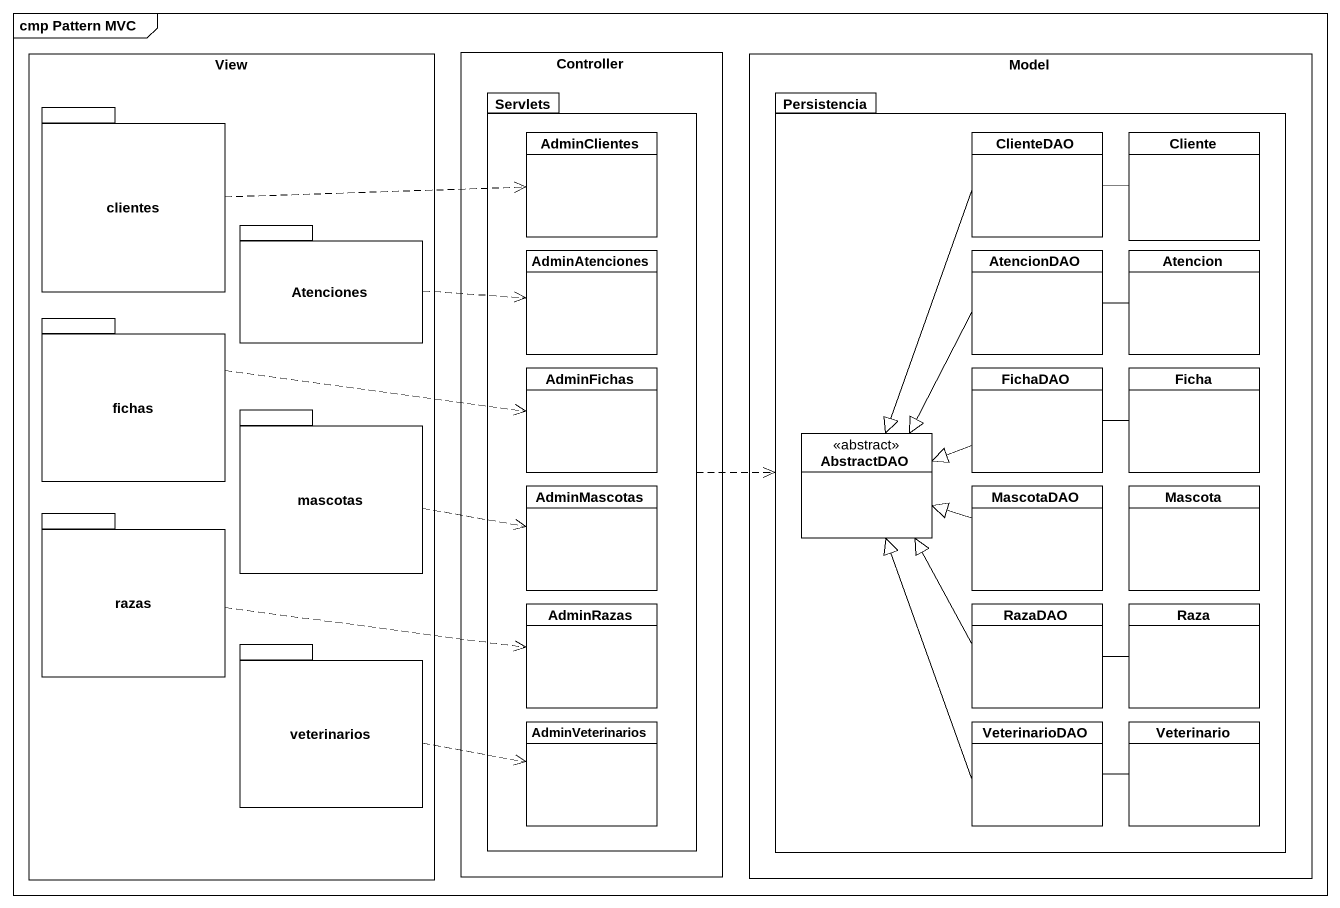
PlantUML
@startuml
mainframe cmp Pattern MVC
hide circle
hide empty members
rectangle View {
  package clientes {
  }
  package Atenciones {
  }
  package fichas {
  }
  package mascotas {
  }
  package razas {
  }
  package veterinarios {
  }
}
rectangle Controller {
  package Servlets {
    class AdminClientes
    class AdminAtenciones
    class AdminFichas
    class AdminMascotas
    class AdminRazas
    class AdminVeterinarios
  }
}
rectangle Model {
  package Persistencia {
    class ClienteDAO
    class Cliente
    class AtencionDAO
    class Atencion
    class FichaDAO
    class Ficha
    class AbstractDAO <<abstract>>
    class MascotaDAO
    class Mascota
    class RazaDAO
    class Raza
    class VeterinarioDAO
    class Veterinario
  }
}
clientes .right.> AdminClientes
Servlets .right.> Persistencia
ClienteDAO -right- Cliente
ClienteDAO --|> AbstractDAO
Atenciones .right.> AdminAtenciones
AtencionDAO -right- Atencion
AtencionDAO --|> AbstractDAO
fichas .right.> AdminFichas
mascotas .right.> AdminMascotas
FichaDAO -right- Ficha
FichaDAO -left-|> AbstractDAO
razas .right.> AdminRazas
MascotaDAO -left-|> AbstractDAO
veterinarios .right.> AdminVeterinarios
RazaDAO -up-|> AbstractDAO
RazaDAO -right- Raza
VeterinarioDAO -up-|> AbstractDAO
VeterinarioDAO -right- Veterinario
@enduml
